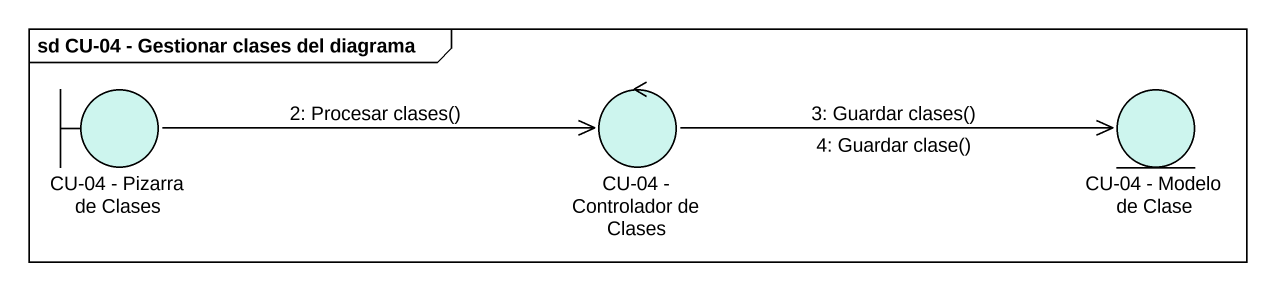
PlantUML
@startuml
mainframe sd CU-04 - Gestionar clases del diagrama
boundary "CU-04 - Pizarra de Clases" as CU_04_Pizarra_de_Clases #CDF5EE
control "CU-04 - Controlador de Clases" as CU_04_Controlador_de_Clases #CDF5EE
entity "CU-04 - Modelo de Clase" as CU_04_Modelo_de_Clase #CDF5EE
CU_04_Pizarra_de_Clases -right-> CU_04_Controlador_de_Clases : 2: Procesar clases()
CU_04_Controlador_de_Clases -right-> CU_04_Modelo_de_Clase : 3: Guardar clases()
CU_04_Controlador_de_Clases -right-> CU_04_Modelo_de_Clase : 4: Guardar clase()
@enduml
